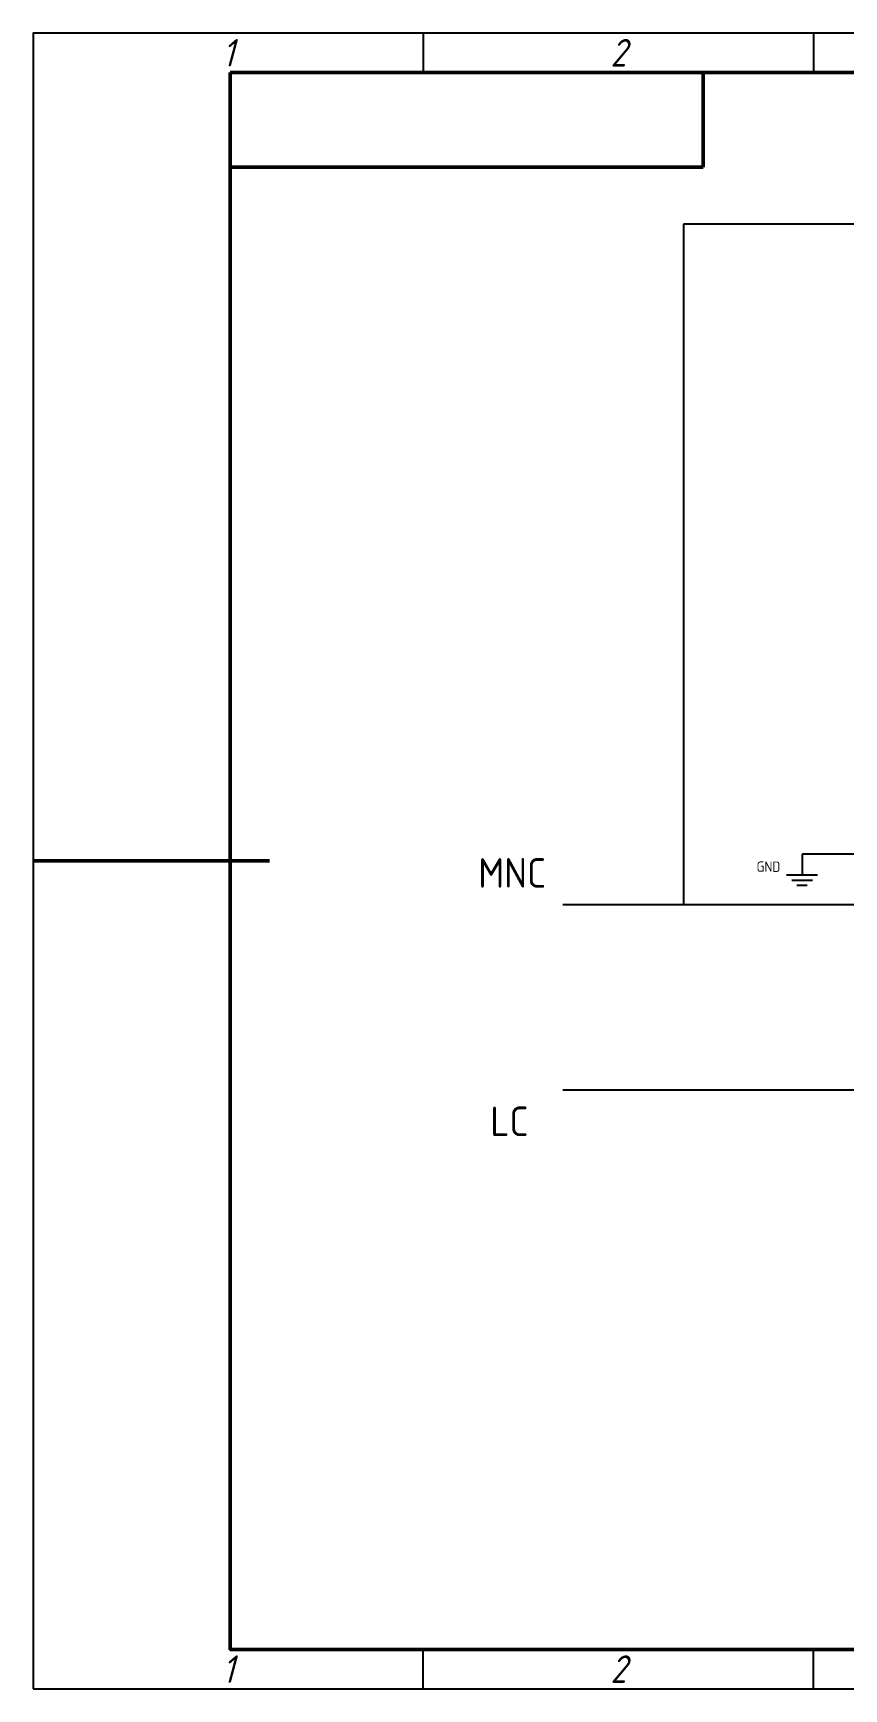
# Model space of a CAD drawing. Header units: millimetres. Extents: x -405 to 4399, y -1432 to 2273.
# Drawn here: x 516.9 to 619.7, y 756.2 to 966.2 of the extents above; entities that cross this region are included whole.
import ezdxf
from ezdxf.enums import TextEntityAlignment as Align

# ---------------------------------------------------------------- set-up
doc = ezdxf.new("R2010")
doc.units = ezdxf.units.MM
doc.layers.get('0').update_dxf_attribs({"lineweight": 25})
for name, color, linetype in [('SYMS', 7, 'Continuous'), ('TAGS', 51, 'Continuous'), ('YEL_14_THHN', 2, 'Continuous')]:
    doc.layers.add(name, color=color, linetype=linetype)
for name, color, linetype, lineweight in [('文字', 254, 'Continuous', 25), ('表格图、流程图中主要表示线', 53, 'Continuous', 50), ('轮廓线', 7, 'Continuous', 50), ('辅助线、网格线、投射线', 215, 'Continuous', 25)]:
    doc.layers.add(name, color=color, linetype=linetype, lineweight=lineweight)
doc.styles.add('GBeitc-35', font='gbeitc.shx', dxfattribs={"height": 3.5, "bigfont": 'gbcbig.shx'})
doc.styles.add('WD_IEC', font='ISOCP2.shx', dxfattribs={"width": 0.9, "height": 4, "bigfont": 'gbcbig.shx'})

# ---------------------------------------------------------------- blocks, each defined once
blk = doc.blocks.new('A4横向')
at = {"layer": '表格图、流程图中主要表示线'}
for p, q in [((85, 193), (85, 205)), ((25, 193), (85, 193)), ((0, 105), (30, 105))]:
    blk.add_line(p, q, dxfattribs=at)
blk.add_lwpolyline([(25, 205), (292, 205), (292, 5), (25, 5)], close=True, dxfattribs=at)
at = {"layer": '辅助线、网格线、投射线'}
for p, q in [((49.5, 210), (49.5, 205)), ((99, 210), (99, 205)), ((49.5, 0), (49.5, 5)), ((99, 0), (99, 5))]:
    blk.add_line(p, q, dxfattribs=at)
blk.add_lwpolyline([(0, 0), (297, 0), (297, 210), (0, 210)], close=True, dxfattribs=at)
at = {"layer": '文字', "char_height": 3.5, "attachment_point": 5, "style": 'GBeitc-35'}
for s, width, insert in [('1', 5.5423, (24.75, 207.5)), ('2', 5.5423, (74.25, 207.5)), ('1', 6.2802, (24.75, 2.5)), ('2', 6.2802, (74.25, 2.5))]:
    blk.add_mtext_dynamic_manual_height_columns(s, width=width, gutter_width=17.5, heights=[0], dxfattribs=dict(at, insert=insert))
at = {"layer": '文字', "style": 'GBeitc-35'}
blk.add_attdef('产品图号', text='', height=3.5, rotation=180, dxfattribs=at).set_placement((55, 199), align=Align.MIDDLE_CENTER)
blk = doc.blocks.new('VGND2')
for p, q in [((0, 0), (0, -5)), ((-3.75, -5), (3.75, -5)), ((-2.5, -6.25), (2.5, -6.25)), ((-1.25, -7.5), (1.25, -7.5))]:
    blk.add_line(p, q)
at = {"style": 'WD_IEC'}
for tag, p in [('INST', (-5.25, 2.75)), ('LOC', (-5.25, -0.75)), ('TAG1', (-5.25, -4.25))]:
    blk.add_attdef(tag, text='', height=2.5, dxfattribs=at).set_placement(p, align=Align.RIGHT)
at = {"style": 'WD_IEC', "flags": 1}
blk.add_attdef('X2TERM01', (0, 0), '', height=0.32, dxfattribs=at)

msp = doc.modelspace()

# ---------------------------------------------------------------- linework, layer by layer
at = {"layer": 'YEL_14_THHN'}
for p, q in [((641.62, 941.99), (599.38, 941.99)), ((599.38, 941.99), (599.38, 855.71)), ((619.38, 862.08), (614.41, 862.08)), ((624.35, 862.08), (619.38, 862.08)), ((584.05, 855.71), (758.78, 855.71)), ((584.05, 832.22), (761.88, 832.22))]:
    msp.add_line(p, q, dxfattribs=at)

# ---------------------------------------------------------------- block references
at = {"layer": 'SYMS'}
ref = msp.add_blockref('VGND2', (614.41, 862.08), dxfattribs=dict(at, xscale=0.5249999999999999, yscale=0.5249999999999999, zscale=0.5249999999999999))
ref.add_attrib('TAG1', 'GND', dxfattribs={"layer": 'TAGS', "height": 1.312, "style": 'WD_IEC'}).set_placement((611.66, 859.85), align=Align.RIGHT)
at = {"layer": '轮廓线'}
msp.add_blockref('A4横向', (516.86, 756.23), dxfattribs=at)

# ---------------------------------------------------------------- texts
at = {"color": 61, "true_color": 0xdbf566, "style": 'WD_IEC'}
for tag, p in [('MNC', (581.93, 857.84)), ('LC', (579.7, 826.34))]:
    msp.add_attdef(tag, text='F', height=3.75, dxfattribs=at).set_placement(p, align=Align.RIGHT)

doc.saveas('drawing.dxf')
